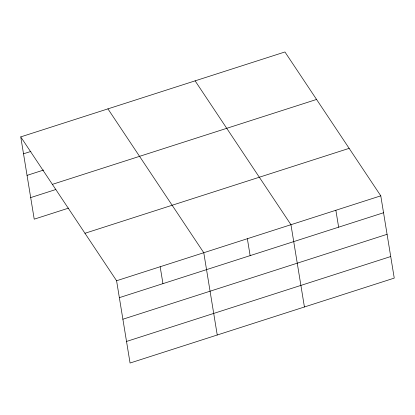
<?xml version="1.0" encoding="UTF-8"?>
<svg xmlns="http://www.w3.org/2000/svg" width="415" height="415" viewBox="0 0 415 415"><rect width="100%" height="100%" fill="white"/><g stroke="black" fill="none" stroke-linecap="round" stroke-linejoin="round"><path stroke-width="0.62" d="M20.75 136.893L284.939 51.974L380.778 195.833L394.25 278.107L130.061 363.026L116.584 280.748L20.75 136.893L34.222 219.167L68.605 208.117M23.52 153.804L30.886 151.434M27.053 175.374L43.627 170.046M52.373 184.364L316.567 99.45M30.689 197.597L55.864 189.505M84.961 233.277L349.15 148.357M116.584 280.748L380.778 195.833M119.354 297.659L383.548 212.745M122.887 319.228L387.081 234.314M126.528 341.452L390.717 256.537M195.117 80.847L290.951 224.702L304.423 306.981M107.931 108.87L203.77 252.725L217.242 335.004M335.865 210.27L338.635 227.181M247.361 238.713L250.131 255.624M160.174 266.736L162.945 283.647"/></g></svg>
